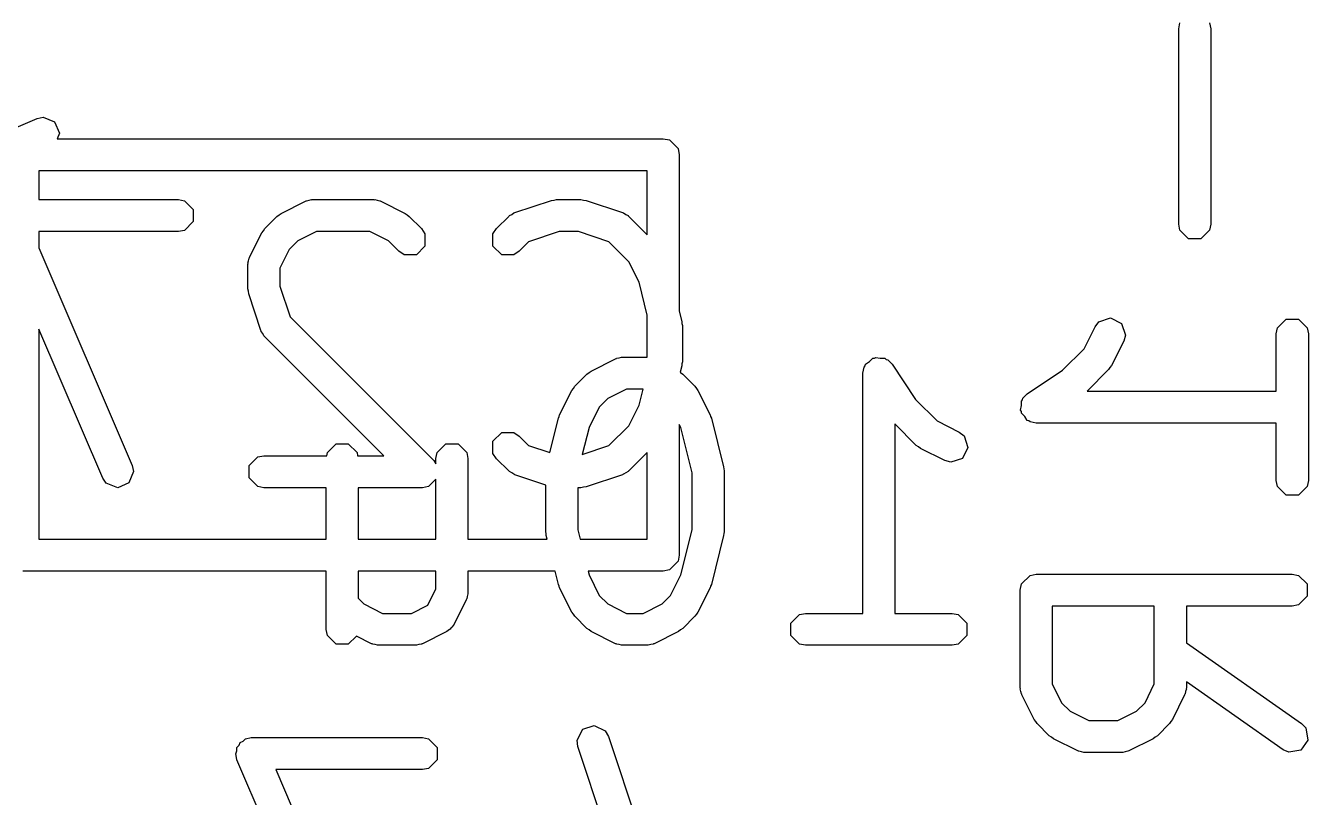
# Model space of a CAD drawing. Header units: inches. Extents: x 0.38 to 5.39, y 0.07 to 3.28.
# Drawn here: x 3.7439 to 3.9016, y 2.3 to 2.3948 of the extents above; entities that cross this region are included whole.
import ezdxf

# ---------------------------------------------------------------- set-up
doc = ezdxf.new("R2010")
doc.units = ezdxf.units.IN
doc.header["$MEASUREMENT"] = 0
doc.layers.add('BLACK', color=250, linetype='CONTINUOUS')

msp = doc.modelspace()

# ---------------------------------------------------------------- linework, layer by layer
at = {"layer": 'BLACK', "linetype": 'CONTINUOUS'}
for p, q in [((3.88567, 2.39444), (3.88582, 2.3952)), ((3.88946, 2.3952), (3.88961, 2.39444)), ((3.88567, 2.37045), (3.88567, 2.39444)), ((3.88961, 2.39444), (3.88961, 2.37045)), ((3.74528, 2.38342), (3.74603, 2.38358)), ((3.74603, 2.38358), (3.74743, 2.38302)), ((3.71652, 2.3711), (3.74528, 2.38342)), ((3.74743, 2.38302), (3.74802, 2.38164)), ((3.74802, 2.38164), (3.74774, 2.38094)), ((3.74774, 2.38094), (3.82228, 2.38094)), ((3.82228, 2.38094), (3.82304, 2.3808)), ((3.82304, 2.3808), (3.8241, 2.37973)), ((3.8241, 2.37973), (3.82425, 2.37898)), ((3.82425, 2.37898), (3.82425, 2.35974)), ((3.74551, 2.37701), (3.74551, 2.37347)), ((3.82031, 2.37701), (3.74551, 2.37701)), ((3.82031, 2.36913), (3.82031, 2.37701)), ((3.74551, 2.37347), (3.76267, 2.37347)), ((3.76267, 2.37347), (3.76342, 2.37332)), ((3.76342, 2.37332), (3.76448, 2.37225)), ((3.77528, 2.37176), (3.77828, 2.37326)), ((3.77828, 2.37326), (3.77838, 2.37329)), ((3.77838, 2.37329), (3.77841, 2.37332)), ((3.77841, 2.37332), (3.77872, 2.37338)), ((3.77872, 2.37338), (3.77902, 2.37346)), ((3.77902, 2.37346), (3.77907, 2.37345)), ((3.77907, 2.37345), (3.77916, 2.37347)), ((3.77916, 2.37347), (3.78666, 2.37347)), ((3.78666, 2.37347), (3.78676, 2.37345)), ((3.78676, 2.37345), (3.7868, 2.37346)), ((3.7868, 2.37346), (3.78711, 2.37338)), ((3.78711, 2.37338), (3.78742, 2.37332)), ((3.78742, 2.37332), (3.78745, 2.37329)), ((3.78745, 2.37329), (3.78754, 2.37326)), ((3.78754, 2.37326), (3.79054, 2.37176)), ((3.80404, 2.37187), (3.80854, 2.37337)), ((3.80854, 2.37337), (3.80885, 2.37341)), ((3.80885, 2.37341), (3.80916, 2.37347)), ((3.80916, 2.37347), (3.81216, 2.37347)), ((3.81216, 2.37347), (3.81247, 2.37341)), ((3.81247, 2.37341), (3.81278, 2.37337)), ((3.81278, 2.37337), (3.81728, 2.37187)), ((3.76448, 2.37225), (3.76448, 2.37075)), ((3.77327, 2.36989), (3.77477, 2.37139)), ((3.77477, 2.37139), (3.77503, 2.37157)), ((3.77503, 2.37157), (3.77528, 2.37176)), ((3.79054, 2.37176), (3.79079, 2.37157)), ((3.79079, 2.37157), (3.79105, 2.37139)), ((3.79105, 2.37139), (3.79255, 2.36989)), ((3.80177, 2.36989), (3.80327, 2.37139)), ((3.80327, 2.37139), (3.80335, 2.37145)), ((3.80335, 2.37145), (3.80337, 2.37149)), ((3.80337, 2.37149), (3.80364, 2.37164)), ((3.80364, 2.37164), (3.80391, 2.37182)), ((3.80391, 2.37182), (3.80395, 2.37182)), ((3.80395, 2.37182), (3.80404, 2.37187)), ((3.81728, 2.37187), (3.81737, 2.37182)), ((3.81737, 2.37182), (3.81741, 2.37182)), ((3.81741, 2.37182), (3.81767, 2.37164)), ((3.81767, 2.37164), (3.81795, 2.37149)), ((3.81795, 2.37149), (3.81797, 2.37145)), ((3.81797, 2.37145), (3.81805, 2.37139)), ((3.81805, 2.37139), (3.82031, 2.36913)), ((3.76267, 2.36953), (3.74551, 2.36953)), ((3.74551, 2.36953), (3.74551, 2.36753)), ((3.76342, 2.36968), (3.76267, 2.36953)), ((3.76448, 2.37075), (3.76342, 2.36968)), ((3.7714, 2.36638), (3.7729, 2.36938)), ((3.7729, 2.36938), (3.7731, 2.36963)), ((3.7731, 2.36963), (3.77327, 2.36989)), ((3.77963, 2.36953), (3.77733, 2.36838)), ((3.7862, 2.36953), (3.77963, 2.36953)), ((3.7885, 2.36838), (3.7862, 2.36953)), ((3.79255, 2.36989), (3.79298, 2.36925)), ((3.79298, 2.36925), (3.79298, 2.36775)), ((3.80134, 2.36925), (3.80177, 2.36989)), ((3.80134, 2.36775), (3.80134, 2.36925)), ((3.80948, 2.36953), (3.80572, 2.36828)), ((3.81184, 2.36953), (3.80948, 2.36953)), ((3.8156, 2.36828), (3.81184, 2.36953)), ((3.88582, 2.36969), (3.88567, 2.37045)), ((3.88689, 2.36863), (3.88582, 2.36969)), ((3.88946, 2.36969), (3.8884, 2.36863)), ((3.88961, 2.37045), (3.88946, 2.36969)), ((3.77733, 2.36838), (3.77628, 2.36733)), ((3.78977, 2.36711), (3.7885, 2.36838)), ((3.79298, 2.36775), (3.79192, 2.36668)), ((3.80241, 2.36668), (3.80134, 2.36775)), ((3.80572, 2.36828), (3.80455, 2.36711)), ((3.81804, 2.36583), (3.8156, 2.36828)), ((3.8884, 2.36863), (3.88689, 2.36863)), ((3.74551, 2.36753), (3.75698, 2.34078)), ((3.77128, 2.36594), (3.77135, 2.36625)), ((3.77135, 2.36625), (3.77138, 2.36629)), ((3.77138, 2.36629), (3.7714, 2.36638)), ((3.77628, 2.36733), (3.77513, 2.36504)), ((3.79041, 2.36668), (3.78977, 2.36711)), ((3.79192, 2.36668), (3.79041, 2.36668)), ((3.80391, 2.36668), (3.80241, 2.36668)), ((3.80455, 2.36711), (3.80391, 2.36668)), ((3.7712, 2.36564), (3.77128, 2.36594)), ((3.77122, 2.3656), (3.7712, 2.36564)), ((3.7712, 2.3655), (3.77122, 2.3656)), ((3.7712, 2.3625), (3.7712, 2.3655)), ((3.77513, 2.36504), (3.77513, 2.36282)), ((3.8193, 2.36331), (3.81804, 2.36583)), ((3.82031, 2.35926), (3.8193, 2.36331)), ((3.77126, 2.36219), (3.7712, 2.3625)), ((3.7713, 2.36188), (3.77126, 2.36219)), ((3.7728, 2.35738), (3.7713, 2.36188)), ((3.77513, 2.36282), (3.77638, 2.35907)), ((3.77638, 2.35907), (3.79405, 2.3414)), ((3.82031, 2.35409), (3.82031, 2.35926)), ((3.82425, 2.35974), (3.82457, 2.35848)), ((3.82457, 2.35848), (3.82458, 2.35824)), ((3.82458, 2.35824), (3.82463, 2.358)), ((3.87538, 2.35783), (3.87585, 2.35843)), ((3.87585, 2.35843), (3.87728, 2.35891)), ((3.87728, 2.35891), (3.87863, 2.35824)), ((3.87863, 2.35824), (3.87911, 2.35681)), ((3.89782, 2.3577), (3.89889, 2.35877)), ((3.89889, 2.35877), (3.90039, 2.35877)), ((3.90039, 2.35877), (3.90146, 2.3577)), ((3.75336, 2.33923), (3.74551, 2.35754)), ((3.74551, 2.35754), (3.74551, 2.33173)), ((3.77285, 2.35729), (3.7728, 2.35738)), ((3.77285, 2.35725), (3.77285, 2.35729)), ((3.77302, 2.35699), (3.77285, 2.35725)), ((3.77318, 2.35671), (3.77302, 2.35699)), ((3.77322, 2.35669), (3.77318, 2.35671)), ((3.77327, 2.35661), (3.77322, 2.35669)), ((3.82463, 2.358), (3.82463, 2.3535)), ((3.87403, 2.35511), (3.87538, 2.35783)), ((3.87911, 2.35681), (3.87891, 2.35607)), ((3.89767, 2.35695), (3.89782, 2.3577)), ((3.89767, 2.34992), (3.89767, 2.35695)), ((3.90146, 2.3577), (3.90161, 2.35695)), ((3.90161, 2.35695), (3.90161, 2.33895)), ((3.78791, 2.34197), (3.77327, 2.35661)), ((3.87139, 2.35248), (3.87403, 2.35511)), ((3.87891, 2.35607), (3.87741, 2.35307)), ((3.81341, 2.35239), (3.81641, 2.35389)), ((3.81641, 2.35389), (3.81651, 2.35392)), ((3.81651, 2.35392), (3.81654, 2.35395)), ((3.81654, 2.35395), (3.81685, 2.35401)), ((3.81685, 2.35401), (3.81715, 2.35409)), ((3.81715, 2.35409), (3.8172, 2.35408)), ((3.8172, 2.35408), (3.81729, 2.3541)), ((3.81729, 2.3541), (3.82029, 2.3541)), ((3.82029, 2.3541), (3.82031, 2.35409)), ((3.82463, 2.3535), (3.82458, 2.35327)), ((3.84715, 2.35323), (3.84763, 2.35354)), ((3.84763, 2.35354), (3.84804, 2.35395)), ((3.84804, 2.35395), (3.84824, 2.35395)), ((3.84824, 2.35395), (3.84841, 2.35406)), ((3.84841, 2.35406), (3.84897, 2.35395)), ((3.84897, 2.35395), (3.84954, 2.35395)), ((3.84954, 2.35395), (3.84969, 2.35381)), ((3.84969, 2.35381), (3.84989, 2.35377)), ((3.84989, 2.35377), (3.85043, 2.35322)), ((3.8114, 2.35052), (3.8129, 2.35202)), ((3.8129, 2.35202), (3.81316, 2.3522)), ((3.81316, 2.3522), (3.81341, 2.35239)), ((3.82457, 2.35303), (3.82437, 2.35224)), ((3.82437, 2.35224), (3.82442, 2.3522)), ((3.82442, 2.3522), (3.82468, 2.35202)), ((3.82458, 2.35327), (3.82457, 2.35303)), ((3.82468, 2.35202), (3.82618, 2.35052)), ((3.84682, 2.35213), (3.84697, 2.35288)), ((3.84682, 2.3226), (3.84682, 2.35213)), ((3.84697, 2.35288), (3.84711, 2.35303)), ((3.84711, 2.35303), (3.84715, 2.35323)), ((3.85043, 2.35322), (3.85332, 2.34888)), ((3.86705, 2.34959), (3.87139, 2.35248)), ((3.87704, 2.35256), (3.8744, 2.34992)), ((3.87721, 2.35282), (3.87704, 2.35256)), ((3.87741, 2.35307), (3.87721, 2.35282)), ((3.81123, 2.35026), (3.8114, 2.35052)), ((3.82618, 2.35052), (3.82636, 2.35026)), ((3.80953, 2.34701), (3.81103, 2.35001)), ((3.81103, 2.35001), (3.81123, 2.35026)), ((3.81546, 2.34901), (3.81441, 2.34796)), ((3.81776, 2.35016), (3.81546, 2.34901)), ((3.81979, 2.35016), (3.81776, 2.35016)), ((3.8193, 2.34819), (3.81979, 2.35016)), ((3.82636, 2.35026), (3.82655, 2.35001)), ((3.82655, 2.35001), (3.82805, 2.34701)), ((3.85332, 2.34888), (3.85595, 2.34625)), ((3.86633, 2.3487), (3.86647, 2.34885)), ((3.86647, 2.34885), (3.86651, 2.34904)), ((3.86651, 2.34904), (3.86705, 2.34959)), ((3.8744, 2.34992), (3.89767, 2.34992)), ((3.81441, 2.34796), (3.81315, 2.34544)), ((3.81804, 2.34567), (3.8193, 2.34819)), ((3.86621, 2.34757), (3.86633, 2.34813)), ((3.86633, 2.3474), (3.86621, 2.34757)), ((3.86633, 2.34813), (3.86633, 2.3487)), ((3.86633, 2.3472), (3.86633, 2.3474)), ((3.86673, 2.34679), (3.86633, 2.3472)), ((3.80832, 2.34236), (3.80938, 2.34661)), ((3.80938, 2.34661), (3.80948, 2.3468)), ((3.80948, 2.3468), (3.80953, 2.34701)), ((3.8156, 2.34322), (3.81804, 2.34567)), ((3.82444, 2.34544), (3.82425, 2.34581)), ((3.82425, 2.34581), (3.82425, 2.32976)), ((3.82805, 2.34701), (3.82811, 2.3468)), ((3.82811, 2.3468), (3.8282, 2.34661)), ((3.8282, 2.34661), (3.8297, 2.34061)), ((3.8534, 2.34324), (3.85076, 2.34588)), ((3.85076, 2.34588), (3.85076, 2.3226)), ((3.85595, 2.34625), (3.85867, 2.34489)), ((3.86705, 2.34631), (3.86673, 2.34679)), ((3.86725, 2.34627), (3.86705, 2.34631)), ((3.86739, 2.34613), (3.86725, 2.34627)), ((3.86815, 2.34598), (3.86739, 2.34613)), ((3.89767, 2.34598), (3.86815, 2.34598)), ((3.89767, 2.33895), (3.89767, 2.34598)), ((3.80134, 2.34376), (3.80241, 2.34482)), ((3.80241, 2.34482), (3.80391, 2.34482)), ((3.80391, 2.34482), (3.80455, 2.3444)), ((3.80455, 2.3444), (3.80572, 2.34322)), ((3.81315, 2.34544), (3.81232, 2.34213)), ((3.82582, 2.33989), (3.82444, 2.34544)), ((3.85867, 2.34489), (3.85928, 2.34442)), ((3.85928, 2.34442), (3.85975, 2.34299)), ((3.78098, 2.34238), (3.78204, 2.34345)), ((3.78204, 2.34345), (3.78355, 2.34345)), ((3.78355, 2.34345), (3.78462, 2.34238)), ((3.79448, 2.34238), (3.79554, 2.34345)), ((3.79554, 2.34345), (3.79705, 2.34345)), ((3.79705, 2.34345), (3.79811, 2.34238)), ((3.80134, 2.34225), (3.80134, 2.34376)), ((3.80572, 2.34322), (3.80832, 2.34236)), ((3.81232, 2.34213), (3.8156, 2.34322)), ((3.85366, 2.34306), (3.8534, 2.34324)), ((3.85391, 2.34287), (3.85366, 2.34306)), ((3.85691, 2.34137), (3.85391, 2.34287)), ((3.85975, 2.34299), (3.85908, 2.34164)), ((3.77135, 2.34076), (3.77241, 2.34182)), ((3.77241, 2.34182), (3.77316, 2.34197)), ((3.77316, 2.34197), (3.7809, 2.34197)), ((3.7809, 2.34197), (3.78098, 2.34238)), ((3.78462, 2.34238), (3.7847, 2.34197)), ((3.7847, 2.34197), (3.78791, 2.34197)), ((3.79405, 2.3414), (3.79433, 2.34099)), ((3.79433, 2.34163), (3.79448, 2.34238)), ((3.79433, 2.34099), (3.79433, 2.34163)), ((3.79811, 2.34238), (3.79826, 2.34163)), ((3.79826, 2.34163), (3.79826, 2.33173)), ((3.80177, 2.34161), (3.80134, 2.34225)), ((3.80327, 2.34011), (3.80177, 2.34161)), ((3.82031, 2.34238), (3.81805, 2.34011)), ((3.82031, 2.33173), (3.82031, 2.34238)), ((3.85765, 2.34117), (3.85691, 2.34137)), ((3.85908, 2.34164), (3.85765, 2.34117)), ((3.75714, 2.34003), (3.75658, 2.33863)), ((3.75698, 2.34078), (3.75714, 2.34003)), ((3.77135, 2.33925), (3.77135, 2.34076)), ((3.80335, 2.34006), (3.80327, 2.34011)), ((3.80337, 2.34002), (3.80335, 2.34006)), ((3.80365, 2.33986), (3.80337, 2.34002)), ((3.80391, 2.33969), (3.80365, 2.33986)), ((3.80395, 2.33969), (3.80391, 2.33969)), ((3.80404, 2.33964), (3.80395, 2.33969)), ((3.80783, 2.33837), (3.80404, 2.33964)), ((3.81728, 2.33964), (3.81278, 2.33814)), ((3.81737, 2.33969), (3.81728, 2.33964)), ((3.81741, 2.33969), (3.81737, 2.33969)), ((3.81767, 2.33986), (3.81741, 2.33969)), ((3.81795, 2.34002), (3.81767, 2.33986)), ((3.81797, 2.34006), (3.81795, 2.34002)), ((3.81805, 2.34011), (3.81797, 2.34006)), ((3.82582, 2.33287), (3.82582, 2.33989)), ((3.8297, 2.34061), (3.82971, 2.34037)), ((3.82971, 2.34037), (3.82976, 2.34013)), ((3.82976, 2.34013), (3.82976, 2.33263)), ((3.75379, 2.3386), (3.75336, 2.33923)), ((3.75519, 2.33804), (3.75379, 2.3386)), ((3.75658, 2.33863), (3.75519, 2.33804)), ((3.77241, 2.33819), (3.77135, 2.33925)), ((3.77316, 2.33804), (3.77241, 2.33819)), ((3.78083, 2.33804), (3.77316, 2.33804)), ((3.78083, 2.33173), (3.78083, 2.33804)), ((3.79266, 2.33804), (3.78477, 2.33804)), ((3.78477, 2.33804), (3.78477, 2.33173)), ((3.79342, 2.33819), (3.79266, 2.33804)), ((3.79433, 2.3391), (3.79342, 2.33819)), ((3.79433, 2.33173), (3.79433, 2.3391)), ((3.80783, 2.33263), (3.80783, 2.33837)), ((3.81216, 2.33804), (3.81176, 2.33804)), ((3.81176, 2.33804), (3.81176, 2.33287)), ((3.81247, 2.3381), (3.81216, 2.33804)), ((3.81278, 2.33814), (3.81247, 2.3381)), ((3.89782, 2.3382), (3.89767, 2.33895)), ((3.89889, 2.33713), (3.89782, 2.3382)), ((3.90146, 2.3382), (3.90039, 2.33713)), ((3.90161, 2.33895), (3.90146, 2.3382)), ((3.90039, 2.33713), (3.89889, 2.33713)), ((3.74551, 2.33173), (3.78083, 2.33173)), ((3.78477, 2.33173), (3.79433, 2.33173)), ((3.79826, 2.33173), (3.80799, 2.33173)), ((3.80787, 2.3324), (3.80783, 2.33263)), ((3.80788, 2.33216), (3.80787, 2.3324)), ((3.80799, 2.33173), (3.80788, 2.33216)), ((3.81176, 2.33287), (3.81205, 2.33173)), ((3.81205, 2.33173), (3.82031, 2.33173)), ((3.82444, 2.32732), (3.82582, 2.33287)), ((3.8297, 2.33216), (3.8282, 2.32616)), ((3.82971, 2.3324), (3.8297, 2.33216)), ((3.82976, 2.33263), (3.82971, 2.3324)), ((3.8241, 2.32901), (3.82304, 2.32795)), ((3.82425, 2.32976), (3.8241, 2.32901)), ((3.78083, 2.3278), (3.74354, 2.3278)), ((3.78083, 2.32063), (3.78083, 2.3278)), ((3.78477, 2.3278), (3.78477, 2.32445)), ((3.79433, 2.3278), (3.78477, 2.3278)), ((3.79433, 2.3256), (3.79433, 2.3278)), ((3.80897, 2.3278), (3.79826, 2.3278)), ((3.79826, 2.3278), (3.79826, 2.32513)), ((3.80938, 2.32616), (3.80897, 2.3278)), ((3.82228, 2.3278), (3.81303, 2.3278)), ((3.81303, 2.3278), (3.81315, 2.32732)), ((3.81315, 2.32732), (3.81441, 2.3248)), ((3.82304, 2.32795), (3.82228, 2.3278)), ((3.82317, 2.3248), (3.82444, 2.32732)), ((3.86633, 2.32621), (3.86739, 2.32727)), ((3.86739, 2.32727), (3.86815, 2.32742)), ((3.86815, 2.32742), (3.89964, 2.32742)), ((3.89964, 2.32742), (3.90039, 2.32727)), ((3.90039, 2.32727), (3.90146, 2.32621)), ((3.79333, 2.3236), (3.79433, 2.3256)), ((3.79826, 2.32513), (3.79825, 2.32504)), ((3.80948, 2.32596), (3.80938, 2.32616)), ((3.80953, 2.32575), (3.80948, 2.32596)), ((3.81103, 2.32275), (3.80953, 2.32575)), ((3.82805, 2.32575), (3.82655, 2.32275)), ((3.82811, 2.32596), (3.82805, 2.32575)), ((3.8282, 2.32616), (3.82811, 2.32596)), ((3.86618, 2.32545), (3.86633, 2.32621)), ((3.86618, 2.31345), (3.86618, 2.32545)), ((3.90146, 2.32621), (3.90146, 2.3247)), ((3.78477, 2.32445), (3.78546, 2.32375)), ((3.78546, 2.32375), (3.78776, 2.3226)), ((3.79133, 2.3226), (3.79333, 2.3236)), ((3.79806, 2.32425), (3.79656, 2.32125)), ((3.79808, 2.32435), (3.79806, 2.32425)), ((3.79811, 2.32438), (3.79808, 2.32435)), ((3.79818, 2.32469), (3.79811, 2.32438)), ((3.79826, 2.32499), (3.79818, 2.32469)), ((3.79825, 2.32504), (3.79826, 2.32499)), ((3.81441, 2.3248), (3.81546, 2.32375)), ((3.81546, 2.32375), (3.81776, 2.3226)), ((3.81983, 2.3226), (3.82213, 2.32375)), ((3.82213, 2.32375), (3.82317, 2.3248)), ((3.90039, 2.32363), (3.89964, 2.32348)), ((3.90146, 2.3247), (3.90039, 2.32363)), ((3.78776, 2.3226), (3.79133, 2.3226)), ((3.81123, 2.3225), (3.81103, 2.32275)), ((3.8114, 2.32224), (3.81123, 2.3225)), ((3.8129, 2.32074), (3.8114, 2.32224)), ((3.81776, 2.3226), (3.81983, 2.3226)), ((3.82618, 2.32224), (3.82468, 2.32074)), ((3.82636, 2.3225), (3.82618, 2.32224)), ((3.82655, 2.32275), (3.82636, 2.3225)), ((3.83797, 2.32139), (3.83904, 2.32245)), ((3.83904, 2.32245), (3.83979, 2.3226)), ((3.83979, 2.3226), (3.84682, 2.3226)), ((3.85076, 2.3226), (3.85779, 2.3226)), ((3.85779, 2.3226), (3.85854, 2.32245)), ((3.85854, 2.32245), (3.85961, 2.32139)), ((3.88267, 2.32348), (3.87011, 2.32348)), ((3.87011, 2.32348), (3.87011, 2.31392)), ((3.88267, 2.31392), (3.88267, 2.32348)), ((3.89964, 2.32348), (3.88661, 2.32348)), ((3.88661, 2.32348), (3.88661, 2.31898)), ((3.78098, 2.31988), (3.78083, 2.32063)), ((3.79568, 2.32037), (3.79268, 2.31887)), ((3.79599, 2.32061), (3.79568, 2.32037)), ((3.79609, 2.32065), (3.79599, 2.32061)), ((3.79617, 2.32076), (3.79609, 2.32065)), ((3.79628, 2.32084), (3.79617, 2.32076)), ((3.79632, 2.32094), (3.79628, 2.32084)), ((3.79656, 2.32125), (3.79632, 2.32094)), ((3.81316, 2.32057), (3.8129, 2.32074)), ((3.81341, 2.32037), (3.81316, 2.32057)), ((3.81641, 2.31887), (3.81341, 2.32037)), ((3.82417, 2.32037), (3.82117, 2.31887)), ((3.82442, 2.32057), (3.82417, 2.32037)), ((3.82468, 2.32074), (3.82442, 2.32057)), ((3.83797, 2.31988), (3.83797, 2.32139)), ((3.85961, 2.32139), (3.85961, 2.31988)), ((3.78204, 2.31882), (3.78098, 2.31988)), ((3.78355, 2.31882), (3.78204, 2.31882)), ((3.78455, 2.31981), (3.78355, 2.31882)), ((3.78642, 2.31887), (3.78455, 2.31981)), ((3.78651, 2.31885), (3.78642, 2.31887)), ((3.78654, 2.31882), (3.78651, 2.31885)), ((3.78685, 2.31875), (3.78654, 2.31882)), ((3.79255, 2.31882), (3.79224, 2.31875)), ((3.79258, 2.31885), (3.79255, 2.31882)), ((3.79268, 2.31887), (3.79258, 2.31885)), ((3.81651, 2.31885), (3.81641, 2.31887)), ((3.81654, 2.31882), (3.81651, 2.31885)), ((3.81685, 2.31875), (3.81654, 2.31882)), ((3.82105, 2.31882), (3.82074, 2.31875)), ((3.82108, 2.31885), (3.82105, 2.31882)), ((3.82117, 2.31887), (3.82108, 2.31885)), ((3.83904, 2.31882), (3.83797, 2.31988)), ((3.83979, 2.31867), (3.83904, 2.31882)), ((3.85854, 2.31882), (3.85779, 2.31867)), ((3.85961, 2.31988), (3.85854, 2.31882)), ((3.88661, 2.31898), (3.90077, 2.30907)), ((3.78716, 2.31867), (3.78685, 2.31875)), ((3.7872, 2.31868), (3.78716, 2.31867)), ((3.7873, 2.31867), (3.7872, 2.31868)), ((3.7918, 2.31867), (3.7873, 2.31867)), ((3.79189, 2.31868), (3.7918, 2.31867)), ((3.79194, 2.31867), (3.79189, 2.31868)), ((3.79224, 2.31875), (3.79194, 2.31867)), ((3.81715, 2.31867), (3.81685, 2.31875)), ((3.8172, 2.31868), (3.81715, 2.31867)), ((3.81729, 2.31867), (3.8172, 2.31868)), ((3.82029, 2.31867), (3.81729, 2.31867)), ((3.82039, 2.31868), (3.82029, 2.31867)), ((3.82043, 2.31867), (3.82039, 2.31868)), ((3.82074, 2.31875), (3.82043, 2.31867)), ((3.85779, 2.31867), (3.83979, 2.31867)), ((3.89851, 2.30584), (3.88661, 2.31417)), ((3.88661, 2.31417), (3.88661, 2.31345)), ((3.8662, 2.31336), (3.86618, 2.31345)), ((3.86618, 2.31331), (3.8662, 2.31336)), ((3.86627, 2.31301), (3.86618, 2.31331)), ((3.86633, 2.3127), (3.86627, 2.31301)), ((3.86636, 2.31267), (3.86633, 2.3127)), ((3.86638, 2.31257), (3.86636, 2.31267)), ((3.86788, 2.30957), (3.86638, 2.31257)), ((3.87011, 2.31392), (3.87126, 2.31162)), ((3.88153, 2.31162), (3.88267, 2.31392)), ((3.8864, 2.31257), (3.8849, 2.30957)), ((3.88643, 2.31267), (3.8864, 2.31257)), ((3.88646, 2.3127), (3.88643, 2.31267)), ((3.88652, 2.31301), (3.88646, 2.3127)), ((3.88661, 2.31331), (3.88652, 2.31301)), ((3.88661, 2.31345), (3.88659, 2.31336)), ((3.88659, 2.31336), (3.88661, 2.31331)), ((3.87126, 2.31162), (3.87231, 2.31057)), ((3.88048, 2.31057), (3.88153, 2.31162)), ((3.86808, 2.30932), (3.86788, 2.30957)), ((3.86825, 2.30906), (3.86808, 2.30932)), ((3.87231, 2.31057), (3.87461, 2.30942)), ((3.87461, 2.30942), (3.87818, 2.30942)), ((3.87818, 2.30942), (3.88048, 2.31057)), ((3.88471, 2.30932), (3.88454, 2.30906)), ((3.8849, 2.30957), (3.88471, 2.30932)), ((3.8117, 2.307), (3.81237, 2.30835)), ((3.81237, 2.30835), (3.8138, 2.30882)), ((3.8138, 2.30882), (3.81515, 2.30815)), ((3.81515, 2.30815), (3.81553, 2.30748)), ((3.86975, 2.30756), (3.86825, 2.30906)), ((3.88454, 2.30906), (3.88304, 2.30756)), ((3.90077, 2.30907), (3.9013, 2.30851)), ((3.9013, 2.30851), (3.90156, 2.30703)), ((3.76985, 2.30611), (3.77011, 2.30638)), ((3.77011, 2.30638), (3.77026, 2.30673)), ((3.77026, 2.30673), (3.77063, 2.30689)), ((3.77063, 2.30689), (3.77091, 2.30718)), ((3.77091, 2.30718), (3.77162, 2.30732)), ((3.77162, 2.30732), (3.77164, 2.30733)), ((3.77164, 2.30733), (3.77165, 2.30732)), ((3.77165, 2.30732), (3.77166, 2.30733)), ((3.77166, 2.30733), (3.79266, 2.30733)), ((3.79266, 2.30733), (3.79342, 2.30718)), ((3.79342, 2.30718), (3.79448, 2.30611)), ((3.81179, 2.30624), (3.8117, 2.307)), ((3.81539, 2.29543), (3.81179, 2.30624)), ((3.81553, 2.30748), (3.81954, 2.29543)), ((3.87002, 2.30739), (3.86975, 2.30756)), ((3.87026, 2.30719), (3.87002, 2.30739)), ((3.87326, 2.30569), (3.87026, 2.30719)), ((3.88252, 2.30719), (3.87952, 2.30569)), ((3.88277, 2.30739), (3.88252, 2.30719)), ((3.88304, 2.30756), (3.88277, 2.30739)), ((3.90156, 2.30703), (3.9007, 2.30579)), ((3.7697, 2.30533), (3.76985, 2.30571)), ((3.76985, 2.30463), (3.7697, 2.30533)), ((3.76985, 2.30571), (3.76985, 2.30611)), ((3.76985, 2.30461), (3.76985, 2.30463)), ((3.76985, 2.3046), (3.76985, 2.30461)), ((3.76986, 2.30458), (3.76985, 2.3046)), ((3.7782, 2.2851), (3.76986, 2.30458)), ((3.79448, 2.30461), (3.79342, 2.30354)), ((3.79448, 2.30611), (3.79448, 2.30461)), ((3.87336, 2.30567), (3.87326, 2.30569)), ((3.87339, 2.30564), (3.87336, 2.30567)), ((3.8737, 2.30557), (3.87339, 2.30564)), ((3.87401, 2.30549), (3.8737, 2.30557)), ((3.87405, 2.3055), (3.87401, 2.30549)), ((3.87414, 2.30549), (3.87405, 2.3055)), ((3.87864, 2.30549), (3.87414, 2.30549)), ((3.87874, 2.3055), (3.87864, 2.30549)), ((3.87878, 2.30549), (3.87874, 2.3055)), ((3.87909, 2.30557), (3.87878, 2.30549)), ((3.8794, 2.30564), (3.87909, 2.30557)), ((3.87943, 2.30567), (3.8794, 2.30564)), ((3.87952, 2.30569), (3.87943, 2.30567)), ((3.89922, 2.30553), (3.89851, 2.30584)), ((3.9007, 2.30579), (3.89922, 2.30553)), ((3.79266, 2.30339), (3.77465, 2.30339)), ((3.77465, 2.30339), (3.77851, 2.29438)), ((3.79342, 2.30354), (3.79266, 2.30339))]:
    msp.add_line(p, q, dxfattribs=at)

doc.saveas('drawing.dxf')
